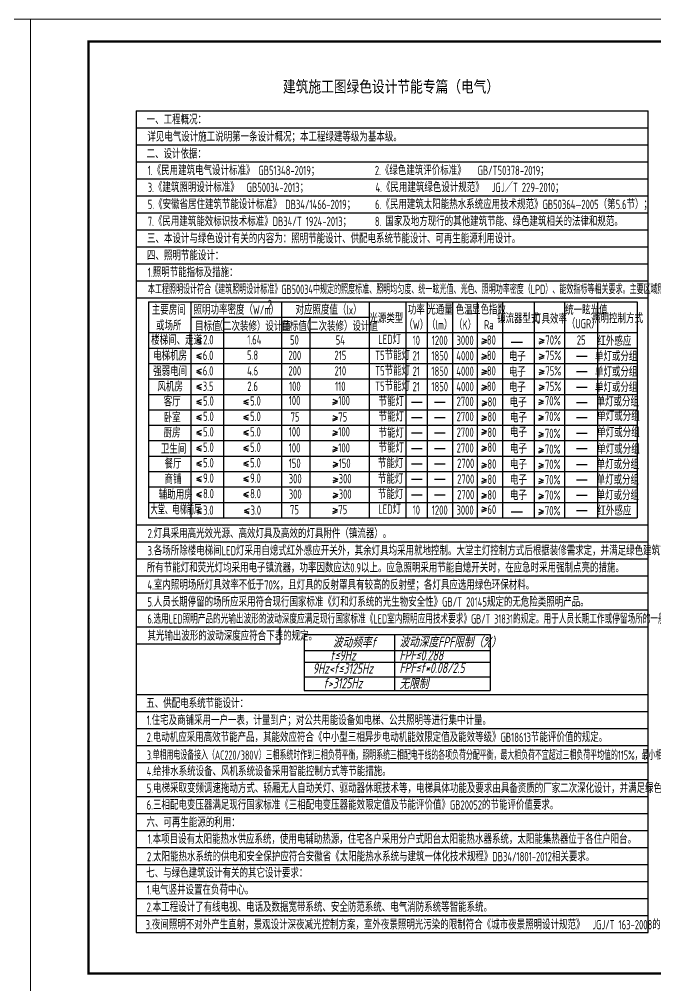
# Model space of a CAD drawing. Extents: x 3753737 to 4713801, y -857380 to 24339.
# Drawn here: x 4513871 to 4541179, y -629102 to -587623 of the extents above; entities that cross this region are included whole.
import ezdxf
from ezdxf.enums import TextEntityAlignment as Align

# ---------------------------------------------------------------- set-up
doc = ezdxf.new("R2010")
doc.units = 0
doc.header["$LTSCALE"] = 1000
doc.header["$MEASUREMENT"] = 0
doc.layers.add('DIM-照明', color=7, linetype='CONTINUOUS')
doc.layers.add('TEL_TEXT', color=7, linetype='CONTINUOUS')
doc.layers.add('图框', color=147, linetype='CONTINUOUS', lineweight=20)
doc.styles.add('FFDI-TEXT', font='gbeitc.shx', dxfattribs={"width": 0.8, "height": 4.5, "bigfont": 'hztxt.shx'})
doc.styles.add('ICDA-STYLE2', font='simhei.ttf', dxfattribs={"width": 0.8})
doc.styles.add('TSSD_Dimension', font='Tssdeng.shx', dxfattribs={"width": 0.7, "bigfont": 'tssdchn.shx'})

msp = doc.modelspace()

# ---------------------------------------------------------------- linework, layer by layer
at = {"layer": 'TEL_TEXT'}
for p, q in [((4519415.1, -599745.4), (4540382.8, -599745.4)), ((4519415.1, -599745.4), (4519415.1, -609019)), ((4521230.2, -599745.4), (4521230.2, -609019)), ((4525117.8, -599745.4), (4525117.8, -609019)), ((4528884.5, -599745.4), (4528884.5, -609019)), ((4530457.3, -599745.4), (4530457.3, -609019)), ((4531369.6, -599745.4), (4531369.6, -609019)), ((4532465.4, -599745.4), (4532465.4, -609019)), ((4533518.2, -599745.4), (4533518.2, -609019)), ((4534608.1, -599745.4), (4534608.1, -609019)), ((4535970.3, -599745.4), (4535970.3, -609019)), ((4537269.3, -599745.4), (4537269.3, -609019)), ((4538685.9, -599745.4), (4538685.9, -609019)), ((4540382.8, -599745.4), (4540382.8, -609019)), ((4521230.2, -600407.8), (4528884.5, -600407.8)), ((4522635.3, -600407.8), (4522635.3, -609019)), ((4526334.3, -600407.8), (4526334.3, -609019)), ((4519415.1, -601070.2), (4540382.8, -601070.2)), ((4521694.6, -601317.2), (4521488.3, -601395)), ((4521694.6, -601472.7), (4521488.3, -601395)), ((4533723.1, -601323.3), (4533929.4, -601401.1)), ((4533723.1, -601478.8), (4533929.4, -601401.1)), ((4536183.8, -601323.3), (4536390.1, -601401.1)), ((4536183.8, -601478.8), (4536390.1, -601401.1)), ((4519415.1, -601732.6), (4540382.8, -601732.6)), ((4521694.6, -601543.4), (4521488.3, -601465.7)), ((4533723.1, -601549.5), (4533929.4, -601471.8)), ((4534978.7, -601481.3), (4535467.4, -601481.3)), ((4536183.8, -601549.5), (4536390.1, -601471.8)), ((4521694.6, -601979.6), (4521488.3, -602057.4)), ((4521694.6, -602135.1), (4521488.3, -602057.4)), ((4521694.6, -602205.8), (4521488.3, -602128.1)), ((4533723.1, -601985.7), (4533929.4, -602063.5)), ((4533723.1, -602141.2), (4533929.4, -602063.5)), ((4533723.1, -602211.9), (4533929.4, -602134.2)), ((4536183.8, -601985.7), (4536390.1, -602063.5)), ((4536183.8, -602141.2), (4536390.1, -602063.5)), ((4536183.8, -602211.9), (4536390.1, -602134.2)), ((4537776.1, -602080.1), (4538235.6, -602080.1)), ((4519415.1, -602395), (4540382.8, -602395)), ((4521694.6, -602635.4), (4521488.3, -602713.2)), ((4533723.1, -602648.1), (4533929.4, -602725.9)), ((4536183.8, -602648.1), (4536390.1, -602725.9)), ((4519415.1, -603057.4), (4540382.8, -603057.4)), ((4521694.6, -602790.9), (4521488.3, -602713.2)), ((4521694.6, -602861.6), (4521488.3, -602783.9)), ((4533723.1, -602803.6), (4533929.4, -602725.9)), ((4533723.1, -602874.3), (4533929.4, -602796.6)), ((4536183.8, -602803.6), (4536390.1, -602725.9)), ((4536183.8, -602874.3), (4536390.1, -602796.6)), ((4537776.1, -602742.5), (4538235.6, -602742.5)), ((4521694.6, -603297.8), (4521488.3, -603375.6)), ((4521694.6, -603453.3), (4521488.3, -603375.6)), ((4521694.6, -603524), (4521488.3, -603446.3)), ((4533723.1, -603310.5), (4533929.4, -603388.3)), ((4533723.1, -603466), (4533929.4, -603388.3)), ((4533723.1, -603536.7), (4533929.4, -603459)), ((4536183.8, -603310.5), (4536390.1, -603388.3)), ((4536183.8, -603466), (4536390.1, -603388.3)), ((4536183.8, -603536.7), (4536390.1, -603459)), ((4537776.1, -603404.9), (4538235.6, -603404.9)), ((4519415.1, -603719.8), (4540382.8, -603719.8)), ((4527327.6, -603931.8), (4527526.9, -604006.9)), ((4521691.7, -603950), (4521492.4, -604025.1)), ((4521691.7, -604100.2), (4521492.4, -604025.1)), ((4521691.7, -604168.6), (4521492.4, -604093.4)), ((4523710.3, -603950), (4523511, -604025.1)), ((4523710.3, -604100.2), (4523511, -604025.1)), ((4523710.3, -604168.6), (4523511, -604093.4)), ((4527327.6, -604082.1), (4527526.9, -604006.9)), ((4527327.6, -604150.4), (4527526.9, -604075.3)), ((4530700.4, -604050.2), (4531159.8, -604050.2)), ((4531691.8, -604050.2), (4532151.2, -604050.2)), ((4533733.2, -603988.7), (4533932.6, -604063.8)), ((4533733.2, -604139), (4533932.6, -604063.8)), ((4533733.2, -604207.3), (4533932.6, -604132.1)), ((4536172.3, -603940.9), (4536371.7, -604016)), ((4536172.3, -604091.1), (4536371.7, -604016)), ((4536172.3, -604159.4), (4536371.7, -604084.3)), ((4537776.1, -604067.3), (4538235.6, -604067.3)), ((4519415.1, -604382.2), (4540382.8, -604382.2)), ((4521691.7, -604612.4), (4521492.4, -604687.5)), ((4521691.7, -604762.6), (4521492.4, -604687.5)), ((4521691.7, -604831), (4521492.4, -604755.8)), ((4523710.3, -604612.4), (4523511, -604687.5)), ((4523710.3, -604762.6), (4523511, -604687.5)), ((4523710.3, -604831), (4523511, -604755.8)), ((4527327.6, -604634.9), (4527526.9, -604710)), ((4527327.6, -604785.2), (4527526.9, -604710)), ((4530700.4, -604716.1), (4531159.8, -604716.1)), ((4531691.8, -604716.1), (4532151.2, -604716.1)), ((4533725.8, -604625.2), (4533925.2, -604700.4)), ((4533725.8, -604775.5), (4533925.2, -604700.4)), ((4536172.3, -604614.7), (4536371.7, -604689.8)), ((4536172.3, -604764.9), (4536371.7, -604689.8)), ((4536172.3, -604833.2), (4536371.7, -604758.1)), ((4537776.1, -604718.9), (4538235.6, -604718.9)), ((4519415.1, -605044.6), (4540382.8, -605044.6)), ((4527327.6, -604853.5), (4527526.9, -604778.3)), ((4533725.8, -604843.8), (4533925.2, -604768.7)), ((4521691.7, -605274.8), (4521492.4, -605349.9)), ((4521691.7, -605425), (4521492.4, -605349.9)), ((4521691.7, -605493.4), (4521492.4, -605418.2)), ((4523710.3, -605274.8), (4523511, -605349.9)), ((4523710.3, -605425), (4523511, -605349.9)), ((4523710.3, -605493.4), (4523511, -605418.2)), ((4527327.6, -605272.2), (4527526.9, -605347.3)), ((4527327.6, -605422.4), (4527526.9, -605347.3)), ((4527327.6, -605490.8), (4527526.9, -605415.6)), ((4530700.4, -605378.5), (4531159.8, -605378.5)), ((4531691.8, -605378.5), (4532151.2, -605378.5)), ((4533725.8, -605219.4), (4533925.2, -605294.5)), ((4533725.8, -605369.6), (4533925.2, -605294.5)), ((4533725.8, -605437.9), (4533925.2, -605362.8)), ((4536172.3, -605342), (4536371.7, -605417.1)), ((4536172.3, -605492.3), (4536371.7, -605417.1)), ((4536172.3, -605560.6), (4536371.7, -605485.5)), ((4537776.1, -605387.8), (4538235.6, -605387.8)), ((4519415.1, -605707), (4540382.8, -605707)), ((4521691.7, -605937.2), (4521492.4, -606012.3)), ((4523710.3, -605937.2), (4523511, -606012.3)), ((4527327.6, -605962.1), (4527526.9, -606037.2)), ((4533725.8, -605933.5), (4533925.2, -606008.6)), ((4533725.8, -606083.8), (4533925.2, -606008.6)), ((4519415.1, -606369.4), (4540382.8, -606369.4)), ((4521691.7, -606087.4), (4521492.4, -606012.3)), ((4521691.7, -606155.8), (4521492.4, -606080.6)), ((4523710.3, -606087.4), (4523511, -606012.3)), ((4523710.3, -606155.8), (4523511, -606080.6)), ((4527327.6, -606112.4), (4527526.9, -606037.2)), ((4527327.6, -606180.7), (4527526.9, -606105.5)), ((4530700.4, -606040.9), (4531159.8, -606040.9)), ((4531691.8, -606040.9), (4532151.2, -606040.9)), ((4533725.8, -606152.1), (4533925.2, -606076.9)), ((4536172.3, -606018), (4536371.7, -606093.1)), ((4536172.3, -606168.2), (4536371.7, -606093.1)), ((4536172.3, -606236.6), (4536371.7, -606161.4)), ((4537776.1, -606044.7), (4538235.6, -606044.7)), ((4521691.7, -606599.6), (4521492.4, -606674.7)), ((4521691.7, -606749.8), (4521492.4, -606674.7)), ((4521691.7, -606818.2), (4521492.4, -606743)), ((4523710.3, -606599.6), (4523511, -606674.7)), ((4523710.3, -606749.8), (4523511, -606674.7)), ((4523710.3, -606818.2), (4523511, -606743)), ((4527345.8, -606622.9), (4527545.1, -606698)), ((4527345.8, -606773.1), (4527545.1, -606698)), ((4527345.8, -606841.5), (4527545.1, -606766.3)), ((4530700.4, -606703.3), (4531159.8, -606703.3)), ((4531691.8, -606703.3), (4532151.2, -606703.3)), ((4533725.8, -606653.5), (4533925.2, -606728.6)), ((4533725.8, -606803.8), (4533925.2, -606728.6)), ((4533725.8, -606872.1), (4533925.2, -606796.9)), ((4536171.1, -606667.7), (4536370.5, -606742.8)), ((4536171.1, -606818), (4536370.5, -606742.8)), ((4536171.1, -606886.3), (4536370.5, -606811.2)), ((4537776.1, -606724.9), (4538235.6, -606724.9)), ((4519415.1, -607031.8), (4540382.8, -607031.8)), ((4521691.7, -607262), (4521492.4, -607337.1)), ((4521691.7, -607412.2), (4521492.4, -607337.1)), ((4521691.7, -607480.6), (4521492.4, -607405.4)), ((4523710.3, -607262), (4523511, -607337.1)), ((4523710.3, -607412.2), (4523511, -607337.1)), ((4523710.3, -607480.6), (4523511, -607405.4)), ((4527345.8, -607285.3), (4527545.1, -607360.4)), ((4527345.8, -607435.5), (4527545.1, -607360.4)), ((4527345.8, -607503.9), (4527545.1, -607428.7)), ((4530700.4, -607365.7), (4531159.8, -607365.7)), ((4531691.8, -607365.7), (4532151.2, -607365.7)), ((4533725.8, -607315.9), (4533925.2, -607391)), ((4533725.8, -607466.2), (4533925.2, -607391)), ((4533725.8, -607534.5), (4533925.2, -607459.3)), ((4536171.1, -607330.1), (4536370.5, -607405.2)), ((4536171.1, -607480.4), (4536370.5, -607405.2)), ((4536171.1, -607548.7), (4536370.5, -607473.6)), ((4537776.1, -607387.3), (4538235.6, -607387.3)), ((4519415.1, -607694.2), (4540382.8, -607694.2)), ((4521691.7, -607924.4), (4521492.4, -607999.5)), ((4521691.7, -608074.6), (4521492.4, -607999.5)), ((4521691.7, -608143), (4521492.4, -608067.8)), ((4523710.3, -607924.4), (4523511, -607999.5)), ((4523710.3, -608074.6), (4523511, -607999.5)), ((4523710.3, -608143), (4523511, -608067.8)), ((4527345.8, -607947.7), (4527545.1, -608022.8)), ((4527345.8, -608097.9), (4527545.1, -608022.8)), ((4530700.4, -608028.1), (4531159.8, -608028.1)), ((4531691.8, -608028.1), (4532151.2, -608028.1)), ((4533725.8, -607963.7), (4533925.2, -608038.9)), ((4533725.8, -608114), (4533925.2, -608038.9)), ((4536171.1, -607992.5), (4536370.5, -608067.6)), ((4536171.1, -608142.8), (4536370.5, -608067.6)), ((4537776.1, -608049.7), (4538235.6, -608049.7)), ((4519415.1, -608356.6), (4540382.8, -608356.6)), ((4527345.8, -608166.3), (4527545.1, -608091.1)), ((4533725.8, -608182.3), (4533925.2, -608107.2)), ((4536171.1, -608211.1), (4536370.5, -608136)), ((4521691.7, -608635.3), (4521492.4, -608710.4)), ((4521691.7, -608785.5), (4521492.4, -608710.4)), ((4521691.7, -608853.9), (4521492.4, -608778.7)), ((4523728.9, -608635.3), (4523529.5, -608710.4)), ((4523728.9, -608785.5), (4523529.5, -608710.4)), ((4523728.9, -608853.9), (4523529.5, -608778.7)), ((4527327.6, -608609.3), (4527526.9, -608684.4)), ((4527327.6, -608759.6), (4527526.9, -608684.4)), ((4527327.6, -608827.9), (4527526.9, -608752.7)), ((4533725.8, -608541.6), (4533925.2, -608616.7)), ((4533725.8, -608691.9), (4533925.2, -608616.7)), ((4533725.8, -608760.2), (4533925.2, -608685.1)), ((4534978.7, -608767.7), (4535467.4, -608767.7)), ((4536171.1, -608654.9), (4536370.5, -608730)), ((4536171.1, -608805.2), (4536370.5, -608730)), ((4536171.1, -608873.5), (4536370.5, -608798.4)), ((4537776.1, -608712.1), (4538235.6, -608712.1)), ((4519415.1, -609019), (4540382.8, -609019)), ((4525059.9, -614424), (4525059.9, -613695)), ((4526096.1, -614024.7), (4534080.5, -614024.5)), ((4526096.1, -614024.6), (4534080.5, -614024.6)), ((4526096.1, -614024.7), (4534080.5, -614024.7)), ((4526096.1, -614024.7), (4526096.1, -616431.3)), ((4526096.2, -614024.7), (4534080.5, -614024.5)), ((4529969.4, -614024.7), (4529969.2, -616431.3)), ((4534080.5, -614024.4), (4534080.4, -616431.4)), ((4526096.1, -614713.6), (4534080.5, -614713.5)), ((4526096.1, -614713.7), (4532760.7, -614713.7)), ((4526096.1, -615210.5), (4534080.5, -615210.3)), ((4526096.1, -615849.5), (4534080.4, -615849.4)), ((4526096.1, -616431.5), (4534080.4, -616431.4))]:
    msp.add_line(p, q, dxfattribs=at)
for points in [[(4518878.1, -591556.6), (4518878.1, -626817), (4540862.6, -626817), (4540862.6, -591556.6)], [(4518878.1, -591556.6), (4540862.6, -591556.6)], [(4518878.1, -592285.6), (4540862.6, -592285.6)], [(4518878.1, -593014.6), (4540862.6, -593014.6)], [(4518878.1, -593743.6), (4540862.6, -593743.6)], [(4518878.1, -594472.6), (4540862.6, -594472.6)], [(4518878.1, -595201.6), (4540862.6, -595201.6)], [(4518878.1, -595930.6), (4540862.6, -595930.6)], [(4518878.1, -595930.6), (4540862.6, -595930.6)], [(4518878.1, -596659.6), (4540862.6, -596659.6)], [(4518878.1, -597388.6), (4540862.6, -597388.6)], [(4518878.1, -598117.6), (4540862.6, -598117.6)], [(4518878.1, -598846.6), (4540862.6, -598846.6)], [(4518878.1, -599575.6), (4540862.6, -599575.6)], [(4518878.1, -609321), (4540862.6, -609321)], [(4518878.1, -610050), (4540862.6, -610050)], [(4518878.1, -610779), (4540862.6, -610779)], [(4518878.1, -611508), (4540862.6, -611508)], [(4518878.1, -612237), (4540862.6, -612237)], [(4518878.1, -612966), (4540862.6, -612966)], [(4518878.1, -613695), (4540862.6, -613695)], [(4518878.1, -614424), (4525059.9, -614424)], [(4518878.1, -616611), (4540862.6, -616611)], [(4518878.1, -617340), (4540862.6, -617340)], [(4518878.1, -618069), (4540862.6, -618069)], [(4518878.1, -618798), (4540862.6, -618798)], [(4518878.1, -619527), (4540862.6, -619527)], [(4518878.1, -620256), (4540862.6, -620256)], [(4518878.1, -620985), (4540862.6, -620985)], [(4518878.1, -621714), (4540862.6, -621714)], [(4518878.1, -622443), (4540862.6, -622443)], [(4518878.1, -623172), (4540862.6, -623172)], [(4518878.1, -623901), (4540862.6, -623901)], [(4518878.1, -624630), (4540862.6, -624630)], [(4518878.1, -625359), (4540862.6, -625359)], [(4518878.1, -626088), (4540862.6, -626088)]]:
    msp.add_lwpolyline(points, dxfattribs=at)
at = {"layer": '图框'}
for points in [[(4454946.2, -587623), (4514346, -587623), (4514346, -629577.2), (4454946.2, -629577.2)], [(4514346, -587623), (4573745.8, -587623), (4573745.8, -629577.2), (4514346, -629577.2)]]:
    msp.add_lwpolyline(points, close=True, dxfattribs=at)
at = {"layer": '图框', "const_width": 100}
msp.add_lwpolyline([(4516846, -628577.2), (4572746, -628577.2), (4572746, -588577.2), (4516846, -588577.2)], close=True, dxfattribs=at)

# ---------------------------------------------------------------- texts
at = {"layer": 'DIM-照明', "color": 7, "linetype": 'Continuous', "style": 'FFDI-TEXT', "width": 0.8}
for s, p in [('波动频率f', (4527330.3, -614588.1)), ('波动深度FPF限制（%%%）', (4530185.7, -614577.7)), ('FPF≤0.288', (4530185.7, -615144)), ('FPF≤f*0.08/2.5', (4530185.7, -615685.1)), ('无限制', (4530185.7, -616370.2))]:
    msp.add_text(s, height=450, dxfattribs=at).set_placement(p)
for s, p in [('f≤9Hz', (4527755.7, -614927.1)), ('9Hz<f≤3125Hz', (4527755.7, -615490.1)), ('f>3125Hz', (4527755.7, -616118.1))]:
    msp.add_text(s, height=450, dxfattribs=at).set_placement(p, align=Align.MIDDLE_CENTER)
at = {"layer": 'TEL_TEXT', "color": 4, "style": 'ICDA-STYLE2', "width": 0.8}
msp.add_text('建筑施工图绿色设计节能专篇（电气）', height=500, dxfattribs=at).set_placement((4525184.1, -590758.5))
at = {"layer": 'TEL_TEXT', "style": 'TSSD_Dimension'}
for s, width, p in [('一、工程概况：', 0.7, (4519336, -592128.4)), ('二、设计依据：', 0.7, (4519330.6, -593599.3)), ('1.《民用建筑电气设计标准》 GB51348-2019；              2.《绿色建筑评价标准》   GB/T50378-2019；', 0.7, (4519381.3, -594309.2)), ('3.《建筑照明设计标准》  GB50034-2013；                 4.《民用建筑绿色设计规范》  JGJ／T 229-2010；', 0.7, (4519381.3, -595038.2)), ('5.《安徽省居住建筑节能设计标准》 DB34/1466-2019；     6.《民用建筑太阳能热水系统应用技术规范》GB50364—2005（第5.6节）；', 0.7, (4519381.3, -595767.2)), ('7.《民用建筑能效标识技术标准》DB34/T 1924-2013；      8. 国家及地方现行的其他建筑节能、绿色建筑相关的法律和规范。', 0.7, (4519381.3, -596496.2)), ('三、本设计与绿色设计有关的内容为：照明节能设计、供配电系统节能设计、可再生能源利用设计。', 0.7, (4519350.5, -597232.7)), ('四、照明节能设计：', 0.7, (4519350.5, -597961.7)), ('1.照明节能指标及措施：', 0.7, (4519385.6, -598683.2)), ('本工程照明设计符合《建筑照明设计标准》GB50034中规定的照度标准、照明均匀度、统一眩光值、光色、照明功率密度（LPD）、能效指标等相关要求。主要区域照度标准、URG、Ra、LPD值如下表：', 0.58, (4519387.5, -599412.2)), ('2', 0.7, (4524527.9, -600060.4)), ('统一眩光值', 0.7, (4537294, -600302.5)), ('（UGR）', 0.7, (4537368, -600888.6)), ('楼梯间、走道', 0.7, (4519528, -601593)), ('2.0', 0.7, (4521763.2, -601575.4)), ('1.64', 0.7, (4523653, -601575.4)), ('50', 0.7, (4525486.6, -601586.8)), ('54', 0.7, (4527446.4, -601586.8)), ('LED灯', 0.7, (4529273.9, -601559.8)), ('80', 0.7, (4533936.8, -601586.8)), ('70%%%', 0.7, (4536446.5, -601586.8)), ('25', 0.7, (4537794.9, -601585.5)), ('T5节能灯', 0.7, (4529145.2, -602247.2)), ('80', 0.7, (4533936.8, -602249.2)), ('75%%%', 0.7, (4536446.5, -602249.2)), ('T5节能灯', 0.7, (4529145.2, -602909.6)), ('80', 0.7, (4533936.8, -602911.6)), ('75%%%', 0.7, (4536446.5, -602911.6)), ('75%%%', 0.7, (4536446.5, -602911.6)), ('T5节能灯', 0.7, (4529145.2, -603572)), ('80', 0.7, (4533936.8, -603574)), ('75%%%', 0.7, (4536446.5, -603574)), ('75%%%', 0.7, (4536446.5, -603574)), ('客厅', 0.7, (4520067.6, -604230.1)), ('5.0', 0.7, (4521758.2, -604204.6)), ('5.0', 0.7, (4523776.8, -604204.6)), ('100', 0.7, (4525432.8, -604186.4)), ('100', 0.7, (4527558.7, -604186.4)), ('节能灯', 0.7, (4529285.2, -604227.4)), ('80', 0.7, (4533966.2, -604243.3)), ('70%%%', 0.7, (4536426.2, -604195.5)), ('卧室', 0.7, (4520067.6, -604920.6)), ('5.0', 0.7, (4521758.2, -604867)), ('5.0', 0.7, (4523776.8, -604867)), ('75', 0.7, (4525511.7, -604889.5)), ('75', 0.7, (4527558.7, -604889.5)), ('节能灯', 0.7, (4529285.2, -604883.2)), ('80', 0.7, (4533958.8, -604879.9)), ('70%%%', 0.7, (4536426.2, -604869.3)), ('厨房 ', 0.7, (4520060, -605571.2)), ('5.0', 0.7, (4521758.2, -605529.4)), ('5.0', 0.7, (4523776.8, -605529.4)), ('100', 0.7, (4525432.8, -605526.8)), ('100', 0.7, (4527558.7, -605526.8)), ('节能灯', 0.7, (4529285.2, -605577)), ('80', 0.7, (4533958.8, -605551.6)), ('70%%%', 0.7, (4536426.2, -605596.6)), ('卫生间 ', 0.7, (4519943.5, -606265.5)), ('5.0', 0.7, (4521758.2, -606191.8)), ('5.0', 0.7, (4523776.8, -606191.8)), ('100', 0.7, (4525432.8, -606216.7)), ('100', 0.7, (4527558.7, -606216.7)), ('节能灯', 0.7, (4529285.2, -606215.9)), ('80', 0.7, (4533958.8, -606188.1)), ('70%%%', 0.7, (4536426.2, -606272.6)), ('餐厅', 0.7, (4520105.1, -606904.3)), ('5.0', 0.7, (4521758.2, -606854.2)), ('5.0', 0.7, (4523776.8, -606854.2)), ('150', 0.7, (4525432.8, -606877.5)), ('150', 0.7, (4527576.9, -606877.5)), ('节能灯', 0.7, (4529259.8, -606887.3)), ('80', 0.7, (4533958.8, -606908.1)), ('70%%%', 0.7, (4536425, -606922.3)), ('商铺', 0.7, (4520105.1, -607566.7)), ('9.0', 0.7, (4521758.2, -607516.6)), ('9.0', 0.7, (4523776.8, -607516.6)), ('300', 0.7, (4525432.8, -607539.9)), ('300', 0.7, (4527576.9, -607539.9)), ('节能灯', 0.7, (4529259.8, -607549.7)), ('80', 0.7, (4533958.8, -607570.5)), ('70%%%', 0.7, (4536425, -607584.7)), ('辅助用房', 0.7, (4519852, -608229.1)), ('8.0', 0.7, (4521758.2, -608179)), ('8.0', 0.7, (4523776.8, -608179)), ('300', 0.7, (4525432.8, -608202.3)), ('300', 0.7, (4527576.9, -608202.3)), ('节能灯', 0.7, (4529259.8, -608212.1)), ('80', 0.7, (4533958.8, -608232.9)), ('70%%%', 0.7, (4536425, -608247.1)), ('大堂、电梯前厅', 0.6, (4519497.1, -608872.7)), ('3.0', 0.7, (4521758.2, -608889.9)), ('3.0', 0.7, (4523795.3, -608889.9)), ('75', 0.7, (4525486.6, -608873.2)), ('75', 0.7, (4527558.7, -608863.9)), ('LED灯', 0.7, (4529273.9, -608846.2)), ('60', 0.7, (4533960.8, -608861.6)), ('70%%%', 0.7, (4536425, -608909.5)), ('2.灯具采用高光效光源、高效灯具及高效的灯具附件（镇流器）。', 0.7, (4519377.4, -609892.7)), ('3.各场所除楼电梯间LED灯采用自熄式红外感应开关外，其余灯具均采用就地控制。大堂主灯控制方式后根据装修需求定，并满足绿色建筑节能设计要求。', 0.7, (4519374, -610631.7)), ('所有节能灯和荧光灯均采用电子镇流器，功率因数应达0.9以上。应急照明采用节能自熄开关时，在应急时采用强制点亮的措施。', 0.7, (4519339.9, -611364.2)), ('4.室内照明场所灯具效率不低于70%%%，且灯具的反射罩具有较高的反射壁；各灯具应选用绿色环保材料。', 0.7, (4519367.3, -612102)), ('5.人员长期停留的场所应采用符合现行国家标准《灯和灯系统的光生物安全性》GB/T 20145规定的无危险类照明产品。', 0.7, (4519367.3, -612831)), ('6.选用LED照明产品的光输出波形的波动深度应满足现行国家标准《LED室内照明应用技术要求》GB/T 31831的规定。用于人员长期工作或停留场所的一般照明的LED光源和LED灯具，', 0.63, (4519367.3, -613560)), ('其光输出波形的波动深度应符合下表的规定。', 0.7, (4519367.3, -614289)), ('五、供配电系统节能设计：', 0.7, (4519318.1, -617184.1)), ('1.住宅及商铺采用一户一表，计量到户；对公共用能设备如电梯、公共照明等进行集中计量。', 0.7, (4519337.3, -617911.7)), ('2.电动机应采用高效节能产品，其能效应符合《中小型三相异步电动机能效限定值及能效等级》GB18613节能评价值的规定。', 0.7, (4519337.3, -618640.7)), ('3.单相用电设备接入（AC220/380V）三相系统时作到三相负荷平衡，照明系统三相配电干线的各项负荷分配平衡，最大相负荷不宜超过三相负荷平均值的115%%%，最小相负荷不低于三相负荷平均值的85%%%。', 0.57, (4519342, -619407.1)), ('4.给排水系统设备、风机系统设备采用智能控制方式等节能措施。', 0.7, (4519337.3, -620098.7)), ('5.电梯采取变频调速拖动方式、轿厢无人自动关灯、驱动器休眠技术等，电梯具体功能及要求由具备资质的厂家二次深化设计，并满足绿色建筑节能设计要求。', 0.7, (4519337.3, -620827.7)), ('6.三相配电变压器满足现行国家标准《三相配电变压器能效限定值及节能评价值》GB20052的节能评价值要求。', 0.7, (4519336, -621546.7)), ('六、可再生能源的利用：', 0.7, (4519325.9, -622296.9)), ('1.本项目设有太阳能热水供应系统，使用电辅助热源，住宅各户采用分户式阳台太阳能热水器系统，太阳能集热器位于各住户阳台。', 0.7, (4519380.7, -623011.4)), ('七、与绿色建筑设计有关的其它设计要求：', 0.7, (4519316.8, -624464)), ('1.电气竖井设置在负荷中心。', 0.7, (4519336, -625191.7)), ('2.本工程设计了有线电视、电话及数据宽带系统、安全防范系统、电气消防系统等智能系统。', 0.7, (4519336, -625931.1)), ('3.夜间照明不对外产生直射，景观设计深夜减光控制方案，室外夜景照明光污染的限制符合《城市夜景照明设计规范》  JGJ/T 163-2008的规定。', 0.7, (4519292.8, -626684.1))]:
    msp.add_text(s, height=400, dxfattribs=dict(at, width=width)).set_placement(p)
at = {"layer": 'TEL_TEXT', "color": 1, "style": 'TSSD_Dimension', "width": 0.7}
for s, p in [('详见电气设计施工说明第一条设计概况；本工程绿建等级为基本级。', (4519363.2, -592867.7)), ('2.太阳能热水系统的供电和安全保护应符合安徽省《太阳能热水系统与建筑一体化技术规程》DB34/1801-2012相关要求。', (4519349.6, -623764.9))]:
    msp.add_text(s, height=400, dxfattribs=at).set_placement(p)
at = {"layer": 'TEL_TEXT', "style": 'TSSD_Dimension', "width": 0.7}
for s, p in [('主要房间', (4520284.2, -600098.5)), ('照明功率密度（W/m）', (4523173.9, -600093.5)), ('对应照度值（lx）', (4527139.3, -600093.5)), ('功率', (4530906.6, -600092.1)), ('光通量', (4531923.2, -600092.1)), ('色温', (4532960.7, -600092.1)), ('显色指数', (4534023.2, -600086)), ('或场所', (4520284.2, -600774.3)), ('目标值', (4521961.8, -600798.6)), ('（二次装修）设计值', (4523885.3, -600798.6)), ('目标值', (4525660.8, -600798.6)), ('（二次装修）设计值', (4527621.8, -600798.6)), ('光源类型', (4529618.3, -600460.6)), ('（W）', (4530906.6, -600738.7)), ('（lm）', (4531913.4, -600738.7)), ('（K）', (4533000, -600738.7)), ('Ra', (4534023.2, -600732.6)), ('镇流器型式', (4535281.4, -600464.8)), ('灯具效率', (4536643.2, -600484.5)), ('照明控制方式', (4539542.3, -600464.8)), ('10', (4530906.6, -601401.1)), ('1200', (4531913.4, -601401.1)), ('3000', (4533000, -601401.1)), ('红外感应', (4539406.3, -601432.6)), ('电梯机房', (4520342.7, -602066.8)), ('6.0', (4521971.9, -602048.5)), ('5.8', (4523882.2, -602037.6)), ('200', (4525693.6, -602049)), ('215', (4527647.4, -602049)), ('1850', (4531913.4, -602063.5)), ('4000', (4533000, -602063.5)), ('电子', (4535244.9, -602095)), ('单灯或分组', (4539483.1, -602095)), ('21', (4530906.6, -602063.5)), ('强弱电间', (4520342.7, -602733.5)), ('6.0', (4521971.9, -602710.9)), ('4.6', (4523882.2, -602711.4)), ('200', (4525693.6, -602711.4)), ('210', (4527647.4, -602711.4)), ('21', (4530906.6, -602725.9)), ('1850', (4531913.4, -602725.9)), ('4000', (4533000, -602725.9)), ('电子', (4535244.9, -602757.4)), ('单灯或分组', (4539483.1, -602757.4)), ('风机房', (4520342.7, -603395.9)), ('3.5', (4521971.9, -603373.3)), ('2.6', (4523882.2, -603373.8)), ('100', (4525693.6, -603373.8)), ('110', (4527647.4, -603373.8)), ('21', (4530906.6, -603388.3)), ('1850', (4531913.4, -603388.3)), ('4000', (4533000, -603388.3)), ('电子', (4535244.9, -603419.8)), ('单灯或分组', (4539483.1, -603419.8)), ('2700', (4533003, -604023.9)), ('电子', (4535280.7, -604067.9)), ('单灯或分组', (4539552.6, -604037.9)), ('2700', (4533003, -604673.6)), ('电子', (4535291.3, -604724.3)), ('单灯或分组', (4539580.9, -604659.9)), ('2700', (4533003, -605344.1)), ('电子', (4535291.3, -605353.3)), ('单灯或分组', (4539580.9, -605360.2)), ('2700', (4533003, -606019.9)), ('电子', (4535291.3, -606057.2)), ('单灯或分组', (4539580.9, -606074.8)), ('2700', (4533027.5, -606681.1)), ('电子', (4535291.3, -606732.9)), ('单灯或分组', (4539555.8, -606730.7)), ('2700', (4533027.5, -607359)), ('电子', (4535291.3, -607395.3)), ('单灯或分组', (4539555.8, -607393.1)), ('2700', (4533027.5, -608021.4)), ('电子', (4535291.3, -608057.7)), ('单灯或分组', (4539555.8, -608055.5)), ('10', (4530906.6, -608687.5)), ('1200', (4531913.4, -608687.5)), ('3000', (4533000, -608687.5)), ('红外感应', (4539406.3, -608719))]:
    msp.add_text(s, height=400, dxfattribs=at).set_placement(p, align=Align.MIDDLE_CENTER)

doc.saveas('drawing.dxf')
